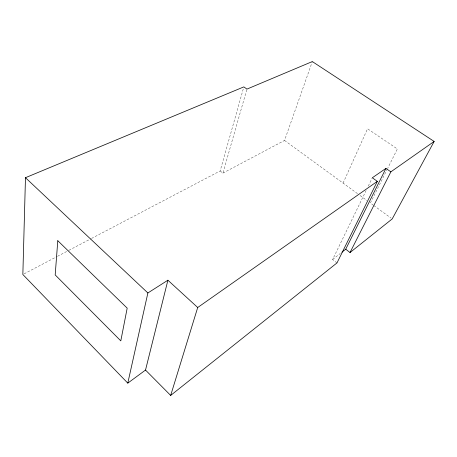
<?xml version="1.0" encoding="UTF-8"?>
<svg xmlns="http://www.w3.org/2000/svg" width="457" height="457" viewBox="0 0 457 457"><rect width="100%" height="100%" fill="white"/><g stroke="black" fill="none" stroke-linecap="round" stroke-linejoin="round"><path stroke-width="0.34" stroke-dasharray="2.29 1.71" d="M91.554 238.44L220.143 170.952L243.45 88.258M220.143 170.952L222.89 173.123L246.946 89.104M222.89 173.123L284.545 140.436L312.32 61.569M343.081 183.108L367.542 128.765L397.35 148.965L387.822 168.033M336.992 262.918L332.639 259.473L366.108 190.546M368.279 186.079L371.998 178.419M387.502 168.667L370.353 202.994L373.232 205.09M332.639 259.473L340.276 253.486M24.112 273.84L56.885 256.634M57.519 256.303L68.236 250.682M68.864 250.35L90.926 238.771M284.545 140.436L357.854 193.877M360.127 195.533L366.942 200.503M373.803 205.507L391.055 218.086"/><path stroke-width="0.69" d="M341.916 252.201L345.732 249.202L350.022 252.532L392.209 218.92L434.15 141.442L312.32 61.569L246.946 89.104L243.832 86.893L25.472 177.699L22.85 274.503L127.789 383.132L145.52 370.067L167.902 280.215L197.71 307.504L170.672 395.431L145.52 370.067M127.789 383.132L147.879 292.966L167.902 280.215M434.15 141.442L390.866 171.843L385.925 168.399L372.306 177.779L377.333 181.349L336.992 262.918L170.672 395.431M345.732 249.202L385.925 168.399M350.022 252.532L390.866 171.843M197.71 307.504L377.333 181.349M25.472 177.699L147.879 292.966M57.793 240.719L55.188 274.925L120.802 340.865L127.189 308.132L57.793 240.719"/></g></svg>
